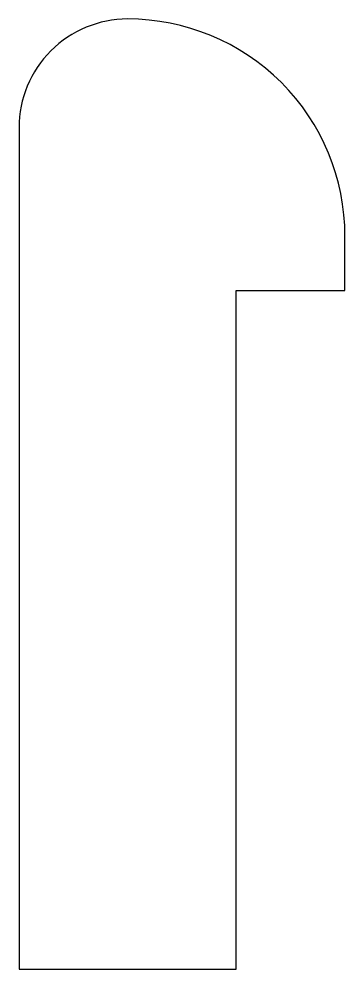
# Model space of a CAD drawing. Header units: inches. Extents: x 0 to 0.75, y 0.06 to 2.25.
import ezdxf

# ---------------------------------------------------------------- set-up
doc = ezdxf.new("R2010")
doc.units = ezdxf.units.IN
doc.layers.get('0').update_dxf_attribs({"linetype": 'CONTINUOUS'})

msp = doc.modelspace()

# ---------------------------------------------------------------- linework, layer by layer
msp.add_lwpolyline([(0.25, 2.25, 0.414214), (0, 2), (0, 0.0625), (0.5, 0.0625), (0.5, 1.625), (0.75, 1.625), (0.75, 1.75, 0.414214)], format="xyb", close=True)

doc.saveas('drawing.dxf')
